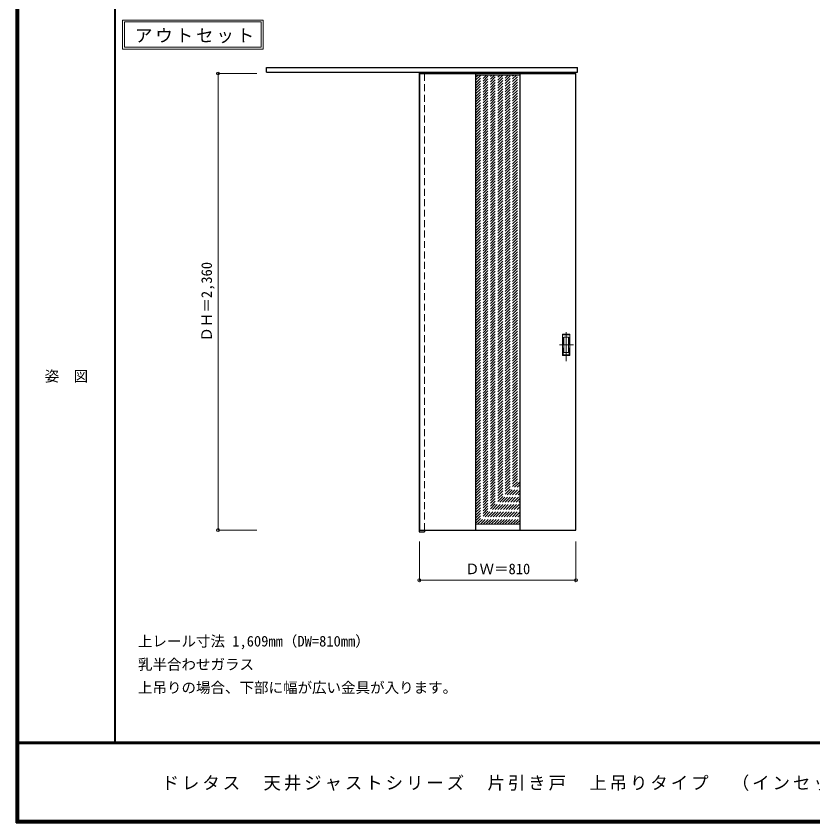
# Model space of a CAD drawing. Units: millimetres, scale not verified. Extents: x -6000 to 5700, y -4307 to 4175.
# Drawn here: x -6000 to -1880, y -4205 to -36 of the extents above; entities that cross this region are included whole.
import ezdxf
from ezdxf.enums import TextEntityAlignment as Align

# ---------------------------------------------------------------- set-up
doc = ezdxf.new("R2010")
doc.units = ezdxf.units.MM
doc.header["$LTSCALE"] = 30
doc.header["$PDMODE"] = 32
doc.header["$PDSIZE"] = 15
doc.linetypes.add('CHAIN1', pattern=[8, 5, -1, 1, -1])
doc.linetypes.add('DASHED1', pattern=[1.8, 1.2, -0.6])
for name, color, linetype, lineweight in [('0-2_扉', 3, 'Continuous', 25), ('0-3_仕上げ', 7, 'Continuous', 18), ('0-4_枠', 3, 'Continuous', 25), ('0-6_引手', 7, 'Continuous', 18), ('0-A_文字', 7, 'Continuous', 18), ('0-B_寸法', 4, 'Continuous', 9), ('0-C_ハッチ', 4, 'DASHED1', 9), ('F-1_枠', 6, 'Continuous', 40)]:
    doc.layers.add(name, color=color, linetype=linetype, lineweight=lineweight)
doc.layers.add('F-A_文字', color=7, linetype='Continuous')
doc.styles.add('ＭＳ ゴシック', font='')
doc.styles.get('ＭＳ ゴシック').set_extended_font_data('MS Gothic')

msp = doc.modelspace()

# ---------------------------------------------------------------- linework, layer by layer
at = {"layer": '0-2_扉', "color": 4, "linetype": 'DASHED1', "lineweight": 9}
msp.add_line((-3915.15, -331.75), (-3915.15, -335.75), dxfattribs=at)
at = {"layer": '0-2_扉'}
for p, q in [((-3915.15, -331.75), (-3915.15, -2691.75)), ((-3915.15, -331.75), (-3105.15, -331.75)), ((-3105.15, -2691.75), (-3105.15, -331.75)), ((-3915.15, -2691.75), (-3105.15, -2691.75))]:
    msp.add_line(p, q, dxfattribs=at)
at = {"layer": '0-3_仕上げ', "color": 3, "lineweight": 25}
for p, q in [((-3624.15, -331.75), (-3624.15, -2691.75)), ((-3396.15, -331.75), (-3396.15, -2691.75))]:
    msp.add_line(p, q, dxfattribs=at)
at = {"layer": '0-3_仕上げ'}
for p, q in [((-3624.15, -339.75), (-3396.15, -339.75)), ((-3624.15, -2661.75), (-3396.15, -2661.75))]:
    msp.add_line(p, q, dxfattribs=at)
at = {"layer": '0-4_枠'}
for p, q in [((-4706.15, -324.25), (-3097.15, -324.25)), ((-3916.15, -324.25), (-3916.15, -2701.25)), ((-3888.15, -331.75), (-3888.15, -324.25)), ((-3097.15, -324.25), (-3097.15, -301.25)), ((-3916.15, -2701.25), (-3888.15, -2701.25)), ((-3888.15, -2691.75), (-3888.15, -2701.25))]:
    msp.add_line(p, q, dxfattribs=at)
at = {"layer": '0-4_枠', "color": 4, "linetype": 'DASHED1', "lineweight": 9}
msp.add_line((-3888.15, -2691.75), (-3888.15, -331.75), dxfattribs=at)
at = {"layer": '0-4_枠'}
msp.add_lwpolyline([(-4706.15, -324.25), (-4706.15, -301.25), (-3097.15, -301.25)], dxfattribs=at)
at = {"layer": '0-6_引手', "linetype": 'CHAIN1'}
for p, q in [((-3156.15, -1819.48), (-3156.15, -1648.63)), ((-3118.08, -1734.25), (-3190.59, -1734.25))]:
    msp.add_line(p, q, dxfattribs=at)
at = {"layer": '0-6_引手'}
for p, q in [((-3137.15, -1679.25), (-3175.15, -1679.25)), ((-3175.15, -1789.25), (-3175.15, -1679.25)), ((-3143.65, -1695.25), (-3168.65, -1695.25)), ((-3168.65, -1773.25), (-3168.65, -1695.25)), ((-3143.65, -1773.25), (-3143.65, -1695.25)), ((-3137.15, -1789.25), (-3137.15, -1679.25)), ((-3137.15, -1789.25), (-3175.15, -1789.25)), ((-3143.65, -1773.25), (-3168.65, -1773.25))]:
    msp.add_line(p, q, dxfattribs=at)
at = {"layer": '0-6_引手', "linetype": 'DASHED1'}
for p, q in [((-3172.15, -1785.25), (-3172.15, -1683.25)), ((-3140.15, -1785.25), (-3172.15, -1785.25))]:
    msp.add_line(p, q, dxfattribs=at)
msp.add_lwpolyline([(-3140.15, -1785.25), (-3140.15, -1683.25), (-3172.15, -1683.25)], dxfattribs=at)
at = {"layer": '0-A_文字'}
for p, q in [((-5450, -55.5), (-5450, -205.5)), ((-5440, -65.5), (-5440, -195.5)), ((-5440, -65.5), (-4733.04, -65.5)), ((-4733.04, -65.5), (-4733.04, -195.5)), ((-5450, -205.5), (-4723.04, -205.5)), ((-5440, -195.5), (-4733.04, -195.5))]:
    msp.add_line(p, q, dxfattribs=at)
msp.add_lwpolyline([(-5450, -55.5), (-4723.04, -55.5), (-4723.04, -205.5)], dxfattribs=at)
at = {"layer": '0-B_寸法'}
for p, q in [((-4956.15, -331.75), (-4956.15, -2691.75)), ((-4956.15, -331.75), (-4756.15, -331.75)), ((-4956.15, -2691.75), (-4756.15, -2691.75)), ((-3915.15, -2951.25), (-3915.15, -2751.25)), ((-3105.15, -2951.25), (-3105.15, -2751.25)), ((-3105.15, -2951.25), (-3915.15, -2951.25))]:
    msp.add_line(p, q, dxfattribs=at)
at = {"layer": '0-B_寸法', "color": 7}
for p in [(-4956.15, -331.75), (-4956.15, -2691.75), (-3915.15, -2951.25), (-3105.15, -2951.25)]:
    msp.add_point(p, dxfattribs=at)
at = {"layer": '0-C_ハッチ'}
for p, q in [((-3624.15, -565), (-3398.9, -339.75)), ((-3624.15, -550.86), (-3413.04, -339.75)), ((-3624.15, -536.72), (-3427.18, -339.75)), ((-3624.15, -522.58), (-3441.32, -339.75)), ((-3624.15, -508.44), (-3455.46, -339.75)), ((-3624.15, -494.29), (-3469.61, -339.75)), ((-3624.15, -480.15), (-3483.75, -339.75)), ((-3624.15, -466.01), (-3497.89, -339.75)), ((-3624.15, -451.87), (-3512.03, -339.75)), ((-3624.15, -437.73), (-3526.18, -339.75)), ((-3624.15, -423.58), (-3540.32, -339.75)), ((-3624.15, -409.44), (-3554.46, -339.75)), ((-3624.15, -395.3), (-3568.6, -339.75)), ((-3624.15, -381.16), (-3582.74, -339.75)), ((-3624.15, -367.01), (-3596.89, -339.75)), ((-3624.15, -352.87), (-3611.03, -339.75)), ((-3624.15, -579.15), (-3396.15, -351.15)), ((-3624.15, -593.29), (-3396.15, -365.29)), ((-3624.15, -607.43), (-3396.15, -379.43)), ((-3624.15, -621.57), (-3396.15, -393.57)), ((-3624.15, -635.72), (-3396.15, -407.72)), ((-3624.15, -649.86), (-3396.15, -421.86)), ((-3624.15, -664), (-3396.15, -436)), ((-3624.15, -678.14), (-3396.15, -450.14)), ((-3624.15, -692.28), (-3396.15, -464.28)), ((-3624.15, -706.43), (-3396.15, -478.43)), ((-3624.15, -720.57), (-3396.15, -492.57)), ((-3624.15, -734.71), (-3396.15, -506.71)), ((-3624.15, -748.85), (-3396.15, -520.85)), ((-3624.15, -762.99), (-3396.15, -534.99)), ((-3624.15, -777.14), (-3396.15, -549.14)), ((-3624.15, -791.28), (-3396.15, -563.28)), ((-3624.15, -805.42), (-3396.15, -577.42)), ((-3624.15, -819.56), (-3396.15, -591.56)), ((-3624.15, -833.71), (-3396.15, -605.71)), ((-3624.15, -847.85), (-3396.15, -619.85)), ((-3624.15, -861.99), (-3396.15, -633.99)), ((-3624.15, -876.13), (-3396.15, -648.13)), ((-3624.15, -890.27), (-3396.15, -662.27)), ((-3624.15, -904.42), (-3396.15, -676.42)), ((-3624.15, -918.56), (-3396.15, -690.56)), ((-3624.15, -932.7), (-3396.15, -704.7)), ((-3624.15, -946.84), (-3396.15, -718.84)), ((-3624.15, -960.98), (-3396.15, -732.98)), ((-3624.15, -975.13), (-3396.15, -747.13)), ((-3624.15, -989.27), (-3396.15, -761.27)), ((-3624.15, -1003.41), (-3396.15, -775.41)), ((-3624.15, -1017.55), (-3396.15, -789.55)), ((-3624.15, -1031.7), (-3396.15, -803.7)), ((-3624.15, -1045.84), (-3396.15, -817.84)), ((-3624.15, -1059.98), (-3396.15, -831.98)), ((-3624.15, -1074.12), (-3396.15, -846.12)), ((-3624.15, -1088.26), (-3396.15, -860.26)), ((-3624.15, -1102.41), (-3396.15, -874.41)), ((-3624.15, -1116.55), (-3396.15, -888.55)), ((-3624.15, -1130.69), (-3396.15, -902.69)), ((-3624.15, -1144.83), (-3396.15, -916.83)), ((-3624.15, -1158.97), (-3396.15, -930.97)), ((-3624.15, -1173.12), (-3396.15, -945.12)), ((-3624.15, -1187.26), (-3396.15, -959.26)), ((-3624.15, -1201.4), (-3396.15, -973.4)), ((-3624.15, -1215.54), (-3396.15, -987.54)), ((-3624.15, -1229.68), (-3396.15, -1001.68)), ((-3624.15, -1243.83), (-3396.15, -1015.83)), ((-3624.15, -1257.97), (-3396.15, -1029.97)), ((-3624.15, -1272.11), (-3396.15, -1044.11)), ((-3624.15, -1286.25), (-3396.15, -1058.25)), ((-3624.15, -1300.4), (-3396.15, -1072.4)), ((-3624.15, -1314.54), (-3396.15, -1086.54)), ((-3624.15, -1328.68), (-3396.15, -1100.68)), ((-3624.15, -1342.82), (-3396.15, -1114.82)), ((-3624.15, -1356.96), (-3396.15, -1128.96)), ((-3624.15, -1371.11), (-3396.15, -1143.11)), ((-3624.15, -1385.25), (-3396.15, -1157.25)), ((-3624.15, -1399.39), (-3396.15, -1171.39)), ((-3624.15, -1413.53), (-3396.15, -1185.53)), ((-3624.15, -1427.67), (-3396.15, -1199.67)), ((-3624.15, -1441.82), (-3396.15, -1213.82)), ((-3624.15, -1455.96), (-3396.15, -1227.96)), ((-3624.15, -1470.1), (-3396.15, -1242.1)), ((-3624.15, -1484.24), (-3396.15, -1256.24)), ((-3624.15, -1498.39), (-3396.15, -1270.39)), ((-3624.15, -1512.53), (-3396.15, -1284.53)), ((-3624.15, -1526.67), (-3396.15, -1298.67)), ((-3624.15, -1540.81), (-3396.15, -1312.81)), ((-3624.15, -1554.95), (-3396.15, -1326.95)), ((-3624.15, -1569.1), (-3396.15, -1341.1)), ((-3624.15, -1583.24), (-3396.15, -1355.24)), ((-3624.15, -1597.38), (-3396.15, -1369.38)), ((-3624.15, -1611.52), (-3396.15, -1383.52)), ((-3624.15, -1625.66), (-3396.15, -1397.66)), ((-3624.15, -1639.81), (-3396.15, -1411.81)), ((-3624.15, -1653.95), (-3396.15, -1425.95)), ((-3624.15, -1668.09), (-3396.15, -1440.09)), ((-3624.15, -1682.23), (-3396.15, -1454.23)), ((-3624.15, -1696.38), (-3396.15, -1468.38)), ((-3624.15, -1710.52), (-3396.15, -1482.52)), ((-3624.15, -1724.66), (-3396.15, -1496.66)), ((-3624.15, -1738.8), (-3396.15, -1510.8)), ((-3624.15, -1752.94), (-3396.15, -1524.94)), ((-3624.15, -1767.09), (-3396.15, -1539.09)), ((-3624.15, -1781.23), (-3396.15, -1553.23)), ((-3624.15, -1795.37), (-3396.15, -1567.37)), ((-3624.15, -1809.51), (-3396.15, -1581.51)), ((-3624.15, -1823.65), (-3396.15, -1595.65)), ((-3624.15, -1837.8), (-3396.15, -1609.8)), ((-3624.15, -1851.94), (-3396.15, -1623.94)), ((-3624.15, -1866.08), (-3396.15, -1638.08)), ((-3624.15, -1880.22), (-3396.15, -1652.22)), ((-3624.15, -1894.37), (-3396.15, -1666.37)), ((-3624.15, -1908.51), (-3396.15, -1680.51)), ((-3624.15, -1922.65), (-3396.15, -1694.65)), ((-3624.15, -1936.79), (-3396.15, -1708.79)), ((-3624.15, -1950.93), (-3396.15, -1722.93)), ((-3624.15, -1965.08), (-3396.15, -1737.08)), ((-3624.15, -1979.22), (-3396.15, -1751.22)), ((-3624.15, -1993.36), (-3396.15, -1765.36)), ((-3624.15, -2007.5), (-3396.15, -1779.5)), ((-3624.15, -2021.64), (-3396.15, -1793.64)), ((-3624.15, -2035.79), (-3396.15, -1807.79)), ((-3624.15, -2049.93), (-3396.15, -1821.93)), ((-3624.15, -2064.07), (-3396.15, -1836.07)), ((-3624.15, -2078.21), (-3396.15, -1850.21)), ((-3624.15, -2092.36), (-3396.15, -1864.36)), ((-3624.15, -2106.5), (-3396.15, -1878.5)), ((-3624.15, -2120.64), (-3396.15, -1892.64)), ((-3624.15, -2134.78), (-3396.15, -1906.78)), ((-3624.15, -2148.92), (-3396.15, -1920.92)), ((-3624.15, -2163.07), (-3396.15, -1935.07)), ((-3624.15, -2177.21), (-3396.15, -1949.21)), ((-3624.15, -2191.35), (-3396.15, -1963.35)), ((-3624.15, -2205.49), (-3396.15, -1977.49)), ((-3624.15, -2219.63), (-3396.15, -1991.63)), ((-3624.15, -2233.78), (-3396.15, -2005.78)), ((-3624.15, -2247.92), (-3396.15, -2019.92)), ((-3624.15, -2262.06), (-3396.15, -2034.06)), ((-3624.15, -2276.2), (-3396.15, -2048.2)), ((-3624.15, -2290.35), (-3396.15, -2062.35)), ((-3624.15, -2304.49), (-3396.15, -2076.49)), ((-3624.15, -2318.63), (-3396.15, -2090.63)), ((-3624.15, -2332.77), (-3396.15, -2104.77)), ((-3624.15, -2346.91), (-3396.15, -2118.91)), ((-3624.15, -2361.06), (-3396.15, -2133.06)), ((-3624.15, -2375.2), (-3396.15, -2147.2)), ((-3624.15, -2389.34), (-3396.15, -2161.34)), ((-3624.15, -2403.48), (-3396.15, -2175.48)), ((-3624.15, -2417.62), (-3396.15, -2189.62)), ((-3624.15, -2431.77), (-3396.15, -2203.77)), ((-3624.15, -2445.91), (-3396.15, -2217.91)), ((-3624.15, -2460.05), (-3396.15, -2232.05)), ((-3624.15, -2474.19), (-3396.15, -2246.19)), ((-3624.15, -2488.33), (-3396.15, -2260.33)), ((-3624.15, -2502.48), (-3396.15, -2274.48)), ((-3624.15, -2516.62), (-3396.15, -2288.62)), ((-3624.15, -2530.76), (-3396.15, -2302.76)), ((-3624.15, -2544.9), (-3396.15, -2316.9)), ((-3624.15, -2559.05), (-3396.15, -2331.05)), ((-3624.15, -2573.19), (-3396.15, -2345.19)), ((-3624.15, -2587.33), (-3396.15, -2359.33)), ((-3624.15, -2601.47), (-3396.15, -2373.47)), ((-3624.15, -2615.61), (-3396.15, -2387.61)), ((-3624.15, -2629.76), (-3396.15, -2401.76)), ((-3624.15, -2643.9), (-3396.15, -2415.9)), ((-3624.15, -2658.04), (-3396.15, -2430.04)), ((-3613.72, -2661.75), (-3396.15, -2444.18)), ((-3599.58, -2661.75), (-3396.15, -2458.32)), ((-3585.43, -2661.75), (-3396.15, -2472.47)), ((-3571.29, -2661.75), (-3396.15, -2486.61)), ((-3557.15, -2661.75), (-3396.15, -2500.75)), ((-3543.01, -2661.75), (-3396.15, -2514.89)), ((-3528.87, -2661.75), (-3396.15, -2529.04)), ((-3514.72, -2661.75), (-3396.15, -2543.18)), ((-3500.58, -2661.75), (-3396.15, -2557.32)), ((-3486.44, -2661.75), (-3396.15, -2571.46)), ((-3472.3, -2661.75), (-3396.15, -2585.6)), ((-3458.15, -2661.75), (-3396.15, -2599.75)), ((-3444.01, -2661.75), (-3396.15, -2613.89)), ((-3429.87, -2661.75), (-3396.15, -2628.03)), ((-3415.73, -2661.75), (-3396.15, -2642.17)), ((-3401.59, -2661.75), (-3396.15, -2656.31))]:
    msp.add_line(p, q, dxfattribs=at)
at = {"layer": 'F-1_枠'}
for p, q in [((-6000, 4175), (-6000, -4205)), ((-5995, 4175), (-5995, -4205)), ((-5990, 4175), (-5990, -4205)), ((-5490, 4175), (-5490, -3790)), ((5700, -3790), (-6000, -3790)), ((5700, -3795), (-6000, -3795)), ((5700, -4195), (-6000, -4195)), ((5700, -4200), (-6000, -4200)), ((5700, -4205), (-6000, -4205))]:
    msp.add_line(p, q, dxfattribs=at)

# ---------------------------------------------------------------- texts
at = {"layer": '0-A_文字', "style": 'ＭＳ ゴシック'}
for s, p in [('上レール寸法 1,609mm（DW=810mm）', (-5370, -3310)), ('乳半合わせガラス', (-5370, -3430)), ('上吊りの場合、下部に幅が広い金具が入ります。', (-5370, -3550))]:
    msp.add_text(s, height=54.99, dxfattribs=at).set_placement(p, align=Align.BOTTOM_LEFT)
at = {"layer": '0-A_文字', "insert": (-5385.34, -175.5), "char_height": 65.98, "attachment_point": 7, "style": 'ＭＳ ゴシック'}
msp.add_mtext('\\T1.17;アウトセット', dxfattribs=at)
at = {"layer": '0-B_寸法', "color": 7, "style": 'ＭＳ ゴシック'}
msp.add_text('ＤＨ＝2,360', height=54.99, rotation=90, dxfattribs=at).set_placement((-4971.15, -1718), align=Align.BOTTOM_LEFT)
msp.add_text('ＤＷ＝810', height=54.99, dxfattribs=at).set_placement((-3678.9, -2936.25), align=Align.BOTTOM_LEFT)
at = {"layer": 'F-A_文字', "style": 'ＭＳ ゴシック'}
msp.add_text('姿\u3000図', height=54.99, dxfattribs=at).set_placement((-5852.5, -1940.25), align=Align.BOTTOM_LEFT)
at = {"layer": 'F-A_文字', "insert": (-5247.55, -4040), "char_height": 65.98, "attachment_point": 7, "style": 'ＭＳ ゴシック'}
msp.add_mtext('\\T1.17;ドレタス\u3000天井ジャストシリーズ\u3000片引き戸\u3000上吊りタイプ\u3000（インセット／アウトセット）\u3000Ｂ－ＸＧ', dxfattribs=at)

doc.saveas('drawing.dxf')
